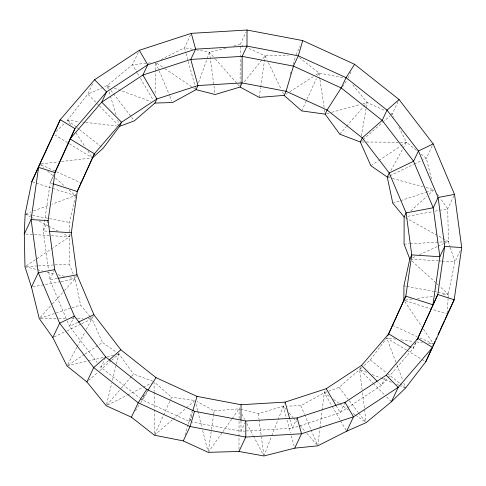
<?xml version="1.0" encoding="UTF-8"?>
<svg xmlns="http://www.w3.org/2000/svg" width="486" height="486" viewBox="0 0 486 486"><rect width="100%" height="100%" fill="white"/><g stroke="black" fill="none" stroke-linecap="round" stroke-linejoin="round"><path stroke-width="0.36" stroke-dasharray="2.43 1.82" d="M90.044 316.514L80.579 305.02L75.051 278.897L69.304 264.056L69.395 232.533M69.401 231.81L69.431 222.412L75.907 194.272L75.312 195.609L51.99 204.163M238.972 449.216L239.069 419.309M239.069 418.561L239.1 408.841L240.072 406.788M240.102 86.289L240.108 84.048M240.108 83.3L240.187 57.877M240.193 57.129L240.23 44.42L246.062 32.088M240.995 420.657L240.959 431.276L244.737 431.052M155.083 93.269L155.441 70.664M155.453 69.911L155.563 63.131M447.43 313.391L448.049 298.629M448.08 297.894L448.232 294.2L454.896 261.936L460.406 250.284M317.789 445.832L319.891 428.658M319.982 427.911L322.084 410.737M322.175 409.99L324.277 392.816L325.571 390.076M208.415 450.862L211.398 430.11M211.501 429.369L213.633 414.54M213.737 413.799L214.168 410.834L197.037 401.564M259.202 97.376L260.587 87.741M260.69 87L265.168 55.866L246.967 47.513M361.341 136.025L366.098 108.439M366.225 107.692L367.124 102.473L352.04 83.908M106.598 404.279L111.762 383.102M112.473 380.18L116.215 364.846M116.391 364.117L118.882 353.893L119.854 351.834M184.953 435.128L187.9 425.025M188.112 424.308L191.903 411.32M290.245 74.461L291.09 71.576M293.192 64.359L295.512 56.419M140.108 398.307L141.888 399.723L189.655 421.556L192.596 411.49M198.555 82.596L209.442 52.245L226.3 47.962M263.922 455.965L271.516 436.349M271.789 435.65L284.468 403.483M54.201 173.939L50.149 182.864L43.242 230.941L48.448 269.511M154.73 434.527L171.643 397.293L154.627 382.257M301.721 110.923L316.441 78.513M317.698 75.755L318.95 72.997L299.473 57.749M415.791 342.539L412.985 348.717L381.352 385.489L340.188 412.608L298.738 426.131M92.662 83.859L87.808 94.138L66.132 121.798M53.387 176.011L50.149 182.864L52.288 183.544M48.102 220.662L43.242 230.941L48.412 231.275M138.328 52.354L132.496 64.693L107.236 85.579L103.767 87.109M70.355 234.817L69.383 236.876L53.12 247.793M54.705 269.615L49.845 279.893L66.874 320.146M76.673 275.471L75.051 278.897L64.462 290.61M190.64 34.713L184.486 47.737L160.951 59.657M74.376 316.113L69.516 326.392L97.218 362.453M93.233 316.07L86.308 329.429M105.444 357.666L100.912 367.264L139.512 397.84M295.931 54.979L300.141 46.073M144.154 394.924L141.888 399.723L147.531 390.89M348.122 77.997L351.36 71.15M189.655 421.556L191.921 416.757M245.497 421.684L240.959 431.276L191.144 421.836M398.113 101.592L392.287 113.924L390.604 115.401M297.165 417.948L292.305 428.227L245.491 431.009M432.2 145.964L426.368 158.302L422.322 160.24M360.582 367.483L359.61 369.536L339.028 387.348L324.277 392.816L300.81 405.688L287.584 406.089M345.048 402.329L340.188 412.608L336.415 406.15M453.881 195.761L447.728 208.786L448.396 241.524L450.188 247.155M384.912 377.95L381.352 385.489L377.707 381.796M415.901 342.551L412.985 348.717L411.071 347.545M76.806 347.35L66.959 365.934L87.437 361.183M77.159 346.688L84.898 332.084M390.872 170.507L402.797 148.844M403.161 148.187L406.411 142.283L398.338 126.081M135.448 410.864L140.302 403.271M140.709 402.639L147.987 391.248M342.533 86.915L347.393 79.315M208.202 452.345L231.701 419.26M232.138 418.646L239.1 408.841L239.798 410.172M364.099 365.49L370.271 359.926L386.765 337.97L395.695 339.149M244.355 81.745L265.168 55.866L288.429 55.197M106.732 405.172L120.874 388.733M121.36 388.162L131.117 376.826M131.603 376.255L133.559 373.989L152.647 381.218M339.811 134.221L346.154 126.852M346.64 126.287L363.224 107.011M363.71 106.44L367.124 102.473L385.483 110.832M40.247 317.388L51.85 304.558M52.354 303.999L63.952 291.169M56.103 131.506L65.604 122.308M410.81 210.924L426.915 196.277M429.132 194.254L433.579 190.214M361.851 367.513L359.61 369.536L362.088 389.729M108.311 360.77L100.912 367.264L99.065 364.858M88.598 380.477L97.571 372.598M99.812 370.63L111.033 360.782M111.592 360.29L118.882 353.893L133.559 373.989M360.873 141.493L362.556 140.017M363.121 139.525L382.19 122.788M382.749 122.296L390.039 115.893M154.42 435.213L172.737 419.57M173.308 419.078L185.901 408.319M186.472 407.833L195.062 400.494L171.643 397.293M26.22 265.848L36.231 259.129M36.857 258.71L52.494 248.212M68.204 365.114L84.412 354.434M85.038 354.021L102.497 342.521L116.458 352.204M370.873 165.696L378.357 160.769M378.977 160.356L400.178 146.389M400.798 145.976L406.411 142.283L416.393 150.289M286.035 94.163L287.299 93.348M289.832 91.72L313.251 76.66M315.785 75.032L318.95 72.997L344.094 77.954M107.588 405.063L127.119 395.27M127.794 394.93L142.611 387.5M143.285 387.16L151.365 383.108M77.639 322.491L69.516 326.392L67.171 320.839M54.177 336.932L66.315 331.106M66.989 330.784L81.15 323.986M81.824 323.664L91.939 318.81L102.497 342.521M387.263 177.068L389.286 176.096M389.96 175.774L413.556 164.45M414.23 164.122L421.648 160.568M412.571 257.756L415.33 256.505M419.461 254.634L437.376 246.517M438.062 246.208L443.572 243.711M444.265 243.401L448.396 241.524L437.831 235.661M103.075 87.413L87.808 94.138L96.811 103.263M25.843 213.755L30.788 211.939M33.613 210.906L49.165 205.201M39.949 318.275L71.314 308.045M72.025 307.808L80.579 305.02M392.785 203.191L399.917 200.87M400.628 200.633L425.578 192.499M426.289 192.268L433.421 189.941M298.021 426.362L292.305 428.227L289.911 419.521M240.57 409.218L258.224 413.701L283.174 406.223L284.644 406.181M326.586 113.724L330.93 112.521M331.652 112.315L359.883 104.484M362.781 103.676L367.124 102.473M233.632 46.097L240.23 44.42L242.927 45.66M88.166 361.013L103.524 357.453M107.181 356.603L113.767 355.078M116.689 354.403L118.882 353.893L117.065 352.629M57.184 278.514L49.845 279.893L48.545 270.252M32.951 286.819L60.282 281.68M61.017 281.54L75.051 278.897L68.423 277.281M407.839 216.288L432.212 211.702M435.17 211.143L438.864 210.45M439.599 210.31L447.728 208.786L440.273 198.324M405.391 300.069L412.152 299.139M417.419 298.416L435.456 295.95M442.971 294.923L448.232 294.2L439.879 286.546M41.219 163.897L58.545 161.868M61.558 161.516L90.931 158.084M150.362 62.901L132.496 64.693L137.058 72.493M214.168 410.834L239.1 408.841M26.475 266.601L37.744 265.927M38.497 265.885L54.274 264.949M55.027 264.9L69.304 264.056M404.066 244.16L409.327 243.844M410.075 243.802L443.135 241.84M443.888 241.791L448.396 241.524M361.827 141.997L365.606 142.021M366.359 142.027L399.607 142.24M400.367 142.24L406.411 142.283M40.739 318.512L58.059 318.616M58.812 318.616L66.339 318.664M71.612 318.695L76.879 318.725M77.632 318.725L82.899 318.755M88.173 318.786L91.939 318.81L90.518 317.085M25.801 234.045L50.599 235.655M51.352 235.704L69.383 236.876L62.676 233.414M410.567 259.05L438.366 260.861M439.119 260.909L441.373 261.055M442.126 261.103L454.896 261.936L450.413 247.86M70.604 124.659L67.718 120.267L78.993 121.585M82.754 122.029L85.007 122.29M85.761 122.381L116.585 125.989M400.901 339.836L413.556 341.5M416.532 341.889L422.486 342.673M428.445 343.456L432.911 344.045M192.559 49.195L184.486 47.737L185.877 52.792M196.229 49.858L209.442 52.245L214.879 58.417M25.873 214.156L31.778 215.274M32.519 215.413L48.758 218.493M49.499 218.633L69.431 222.412M403.939 285.804L406.15 286.224M406.891 286.363L433.469 291.4M434.205 291.539L437.157 292.098M437.898 292.238L448.232 294.2M24.968 266.686L36.754 269.56M37.489 269.742L42.647 271M47.063 272.075L55.167 274.049M58.113 274.766L64.741 276.382M387.992 177.269L391.655 178.253M392.39 178.453L423.148 186.745M426.076 187.535L433.397 189.51M32.513 181.977L75.312 195.609L69.097 190.099M405.312 300.725L446.683 313.901M108.317 89.157L107.236 85.579L111.507 87.146M114.356 88.191L150.654 101.495M366.584 372.331L359.61 369.536L372.853 382.956M372.167 374.56L380.538 377.908M381.237 378.187L391.698 382.367M396.582 384.323L398.672 385.161M399.37 385.441L404.953 387.67M390.926 113.305L392.287 113.924L393.964 117.302M41.091 164.699L80.955 182.924M392.409 325.292L417.158 336.604M419.904 337.855L432.965 343.827M25.132 214.016L30.497 216.786M31.171 217.133L34.518 218.864M39.214 221.288L47.926 225.79M48.6 226.136L57.986 230.99M405.464 217.716L437.169 235.297M54.736 134.841L68.793 143.443M69.431 143.832L91.799 157.513M406.569 350.09L386.765 337.97L396.606 364.014M407.207 350.479L421.265 359.081M421.903 359.47L425.098 361.426M156.82 63.216L164.286 68.253M164.912 68.672L192.912 87.559M193.537 87.978L194.783 88.817M329.198 396.327L324.277 392.816L331.877 405.822M333.511 399.395L339.046 403.344M339.665 403.781L348.28 409.917M353.207 413.428L355.053 414.74M355.667 415.178L364.901 421.757M67.718 120.267L76.563 127.271M77.153 127.739L78.92 129.142M79.51 129.61L103.099 148.291M370.271 359.926L386.783 372.999M387.372 373.467L399.753 383.278M400.343 383.746L405.063 387.482M421.089 154.062L426.368 158.302L431.604 179.48M39.712 164.074L43.667 167.573M47.622 171.078L53.278 176.084M55.538 178.089L65.142 186.6M412.043 261.043L435.985 282.98M436.543 283.49L439.326 286.035M97.34 103.797L98.931 105.407M99.46 105.942L119.058 125.801M373.382 383.497L384.505 394.766M386.625 396.91L390.859 401.205M215.377 58.976L237.132 83.671M237.624 84.23L239.112 85.913M286.139 409.619L283.174 406.223L286.157 417.067M289.109 413.015L293.064 417.541M293.556 418.106L297.019 422.067M299.99 425.463L304.935 431.118M306.909 433.384L316.805 444.702M107.236 85.579L110.45 89.764M110.911 90.366L131.123 116.683M131.584 117.278L134.343 120.868M339.028 387.348L358.322 412.468M358.783 413.064L365.211 421.435M437.2 194.017L439.83 197.705M404.735 301.527L421.745 326.592M423.446 329.101L433.226 343.517M75.956 132.812L85.433 147.24M87.905 151.006L91.611 156.65M137.435 73.143L138.96 75.749M140.478 78.349L153.023 99.812M332.26 406.472L340.243 420.135M340.619 420.785L345.941 429.885M241.894 414.151L244.695 419.461M246.791 423.446L253.085 435.389M253.437 436.057L263.576 455.303M265.168 55.866L267.13 59.954M268.436 62.682L281.194 89.254M282.5 91.976L283.484 94.023M155.866 63.071L158.794 69.996M159.092 70.689L169.632 95.602M169.924 96.295L171.971 101.143M300.81 405.688L304.321 413.993M304.613 414.686L310.767 429.223M311.058 429.916L317.206 444.447M396.874 364.719L402.724 380.204M403.787 383.023L405.652 387.95M109.186 92.018L116.336 115.613M117.636 119.902L118.942 124.197M186.077 53.515L188.064 60.744M188.264 61.467L195.232 86.763M195.427 87.486L196.028 89.655M286.953 419.959L290.537 432.965M291.333 435.857L294.115 445.978M195.986 404.145L197.65 410.719M197.838 411.448L201.909 427.516M202.65 430.438L207.832 450.887M318.95 72.997L319.849 78.981M319.964 79.728L324.35 108.888M324.466 109.642L324.915 112.631M209.442 52.245L215.146 94.515M258.224 413.701L258.923 418.889M259.02 419.631L263.825 455.224M362.459 392.718L366.134 422.632M154.056 381.753L154.123 391.54M154.129 392.293L154.244 408.86M154.244 409.613L154.414 434.46"/><path stroke-width="0.73" d="M77.092 191.606L94.381 153.795L121.536 122.229L156.869 98.95L197.966 85.542L242.04 82.924L286.078 91.271L327.084 110.012L362.258 137.878L389.207 172.961L406.089 212.868L404.145 216.981L404.066 244.16L409.813 259.002L403.939 285.804L403.884 300.269L388.247 334.635M240.995 419.904L241.044 404.729L197.006 396.388L156 377.64L120.826 349.78L93.883 314.697L76.995 274.784L71.327 232.764L77.256 191.496L94.381 153.795L70.099 138.941L74.959 128.662L106.592 91.89L147.756 64.766L195.639 49.153L246.985 46.097L298.289 55.823L346.056 77.657L387.032 110.115L418.428 150.988L438.099 197.486L444.702 246.438L437.795 294.516L417.195 339.805M31.797 181.746L60.264 119.671L74.959 128.662L55.009 172.585L48.102 220.662L54.705 269.615L74.376 316.113L105.772 356.985L146.748 389.444L194.515 411.278L245.819 420.998L245.77 437.066L238.966 451.458L208.202 452.345L183.265 440.899L154.42 435.213L131.402 417.195L106.246 405.743L86.915 381.953L66.959 365.934L52.828 337.582L39.238 318.506L31.475 287.098L24.968 266.686L24.3 233.948L25.132 214.016L31.797 181.746L39.712 164.074L60.264 119.671L94.606 79.747L139.3 50.301L191.29 33.346L247.034 30.035L302.735 40.587L354.598 64.298L399.085 99.539L433.172 143.911L454.525 194.394L461.7 247.544L454.203 299.74L432.54 347.429L425.736 361.815L405.652 387.95L391.394 401.746L366.134 422.632L346.7 431.185L317.789 445.832L294.71 448.147L263.922 455.965L238.966 451.458M247.034 30.035L246.985 46.097L242.125 56.376L242.04 82.924L240.096 87.037L215.146 94.515L196.028 89.655L172.56 102.528L154.925 103.062L134.343 120.868L119.592 126.342L103.099 148.291L92.437 157.907M192.808 410.767L197.006 396.388M194.515 411.278L190.069 426.514L183.265 440.899M302.735 40.587L298.289 55.823L293.429 66.102L286.078 91.271L284.134 95.384L259.202 97.376L240.096 87.037M425.736 361.815L432.133 347.539M432.74 346.184L434.903 341.415M54.827 172.566L70.099 138.941L101.732 102.169L106.592 91.89L94.606 79.747M417.037 339.793L437.795 294.516L454.203 299.74L447.399 314.132M435.839 339.368L436.464 338.001M438.026 334.593L439.903 330.498M440.529 329.137L444.277 320.954M444.897 319.588L447.084 314.813M24.3 233.948L31.104 219.557L38.601 167.36L55.009 172.585M31.475 287.098L38.273 272.707L31.104 219.557L48.102 220.662M119.592 126.342L121.536 122.229L101.732 102.169L142.896 75.044L190.779 59.432L242.125 56.376L293.429 66.102L341.196 87.936L382.172 120.394L413.568 161.267L433.239 207.765L439.842 256.717L432.935 304.795L405.828 296.162L411.757 254.895L406.089 212.868L433.239 207.765L438.099 197.486L454.525 194.394M154.925 103.062L156.869 98.95L142.896 75.044L147.756 64.766L139.3 50.301M52.828 337.582L59.632 323.19L74.376 316.113M196.028 89.655L197.966 85.542L190.779 59.432L195.639 49.153L191.29 33.346M86.915 381.953L93.713 367.562L105.772 356.985M131.402 417.195L138.206 402.803L146.748 389.444M404.145 216.981L392.785 203.191L387.263 177.068L370.873 165.696L360.314 141.985L339.811 134.221L325.14 114.125L327.084 110.012L341.196 87.936L346.056 77.657L354.598 64.298M360.314 141.985L362.258 137.878L382.172 120.394L387.032 110.115L399.085 99.539M387.263 177.068L389.207 172.961L413.568 161.267L418.428 150.988L433.172 143.911M294.71 448.147L301.514 433.755L297.165 417.948L245.819 420.998M409.813 259.002L411.757 254.895L439.842 256.717L444.702 246.438L461.7 247.544M403.884 300.269L405.828 296.162L387.731 335.917M346.7 431.185L353.504 416.8L398.192 387.354L432.54 347.429L417.845 338.438L386.212 375.21L345.048 402.329L297.165 417.948M391.394 401.746L398.192 387.354L386.212 375.21M147.938 390.258L156 377.64M241.044 404.729L285.118 402.11L326.221 388.709L361.554 365.429L388.703 333.864L410.433 347.15M108.876 360.272L120.826 349.78M78.313 322.169L93.883 314.697M54.705 269.615L38.273 272.707L59.632 323.19L93.713 367.562L138.206 402.803L190.069 426.514L245.77 437.066L301.514 433.755L353.504 416.8L345.048 402.329M57.919 278.375L76.995 274.784M49.153 231.324L71.327 232.764M325.14 114.125L301.721 110.923L284.134 95.384M53.004 183.769L77.256 191.496M361.554 365.429L377.185 381.267M326.221 388.709L336.039 405.506M285.118 402.11L289.711 418.798"/></g></svg>
